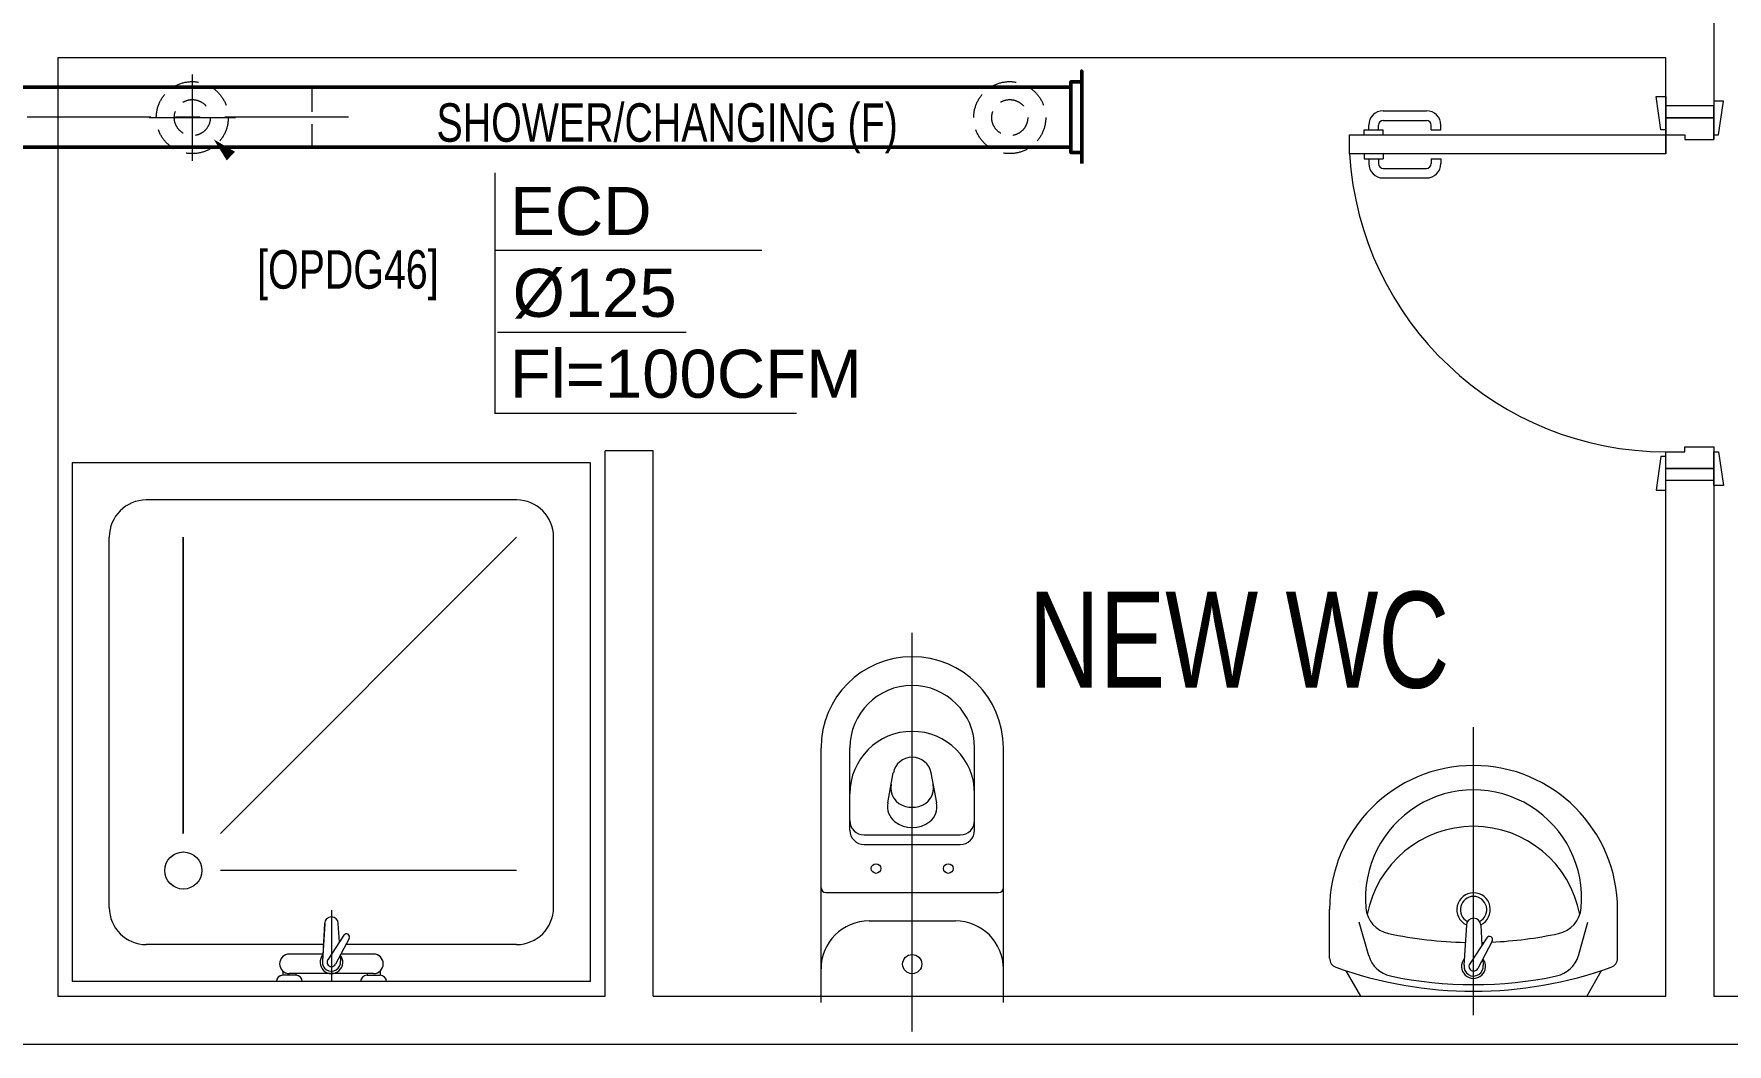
# Model space of a CAD drawing. Header units: millimetres. Extents: x -160614 to 59925, y -157025 to 0.
# Drawn here: x -112679 to -109152, y -103943 to -101840 of the extents above; entities that cross this region are included whole.
import ezdxf

# ---------------------------------------------------------------- set-up
doc = ezdxf.new("R2010")
doc.units = ezdxf.units.MM
doc.header["$LTSCALE"] = 8
doc.linetypes.add('AXES', pattern=[50.8, 31.75, -6.35, 6.35, -6.35])
doc.linetypes.add('CACHE', pattern=[9.525, 6.35, -3.175])
for name, color, linetype, lineweight in [('72_EGR_BASE_TEXT', 9, 'Continuous', 5), ('72_EGR_EQP_TAG', 9, 'Continuous', 5), ('Aluminum', 9, 'Continuous', 5), ('SANIT', 9, 'Continuous', 5), ('Walls', 9, 'Continuous', 5)]:
    doc.layers.add(name, color=color, linetype=linetype, lineweight=lineweight)
for name, color, linetype in [('A-EXH', 1, 'Continuous'), ('A-EXH-registers', 1, 'Continuous'), ('A-EXH-texts', 1, 'Continuous'), ('A-EXH-thin', 8, 'Continuous')]:
    doc.layers.add(name, color=color, linetype=linetype)
doc.styles.add('ARIAL', font='arial.ttf')
doc.styles.add('X3G_ENTITY_2587E9', font='swisscl.ttf', dxfattribs={"height": 200})
doc.styles.add('X3G_ENTITY_2587F5', font='swisscl.ttf', dxfattribs={"height": 200})
doc.styles.add('X3G_ENTITY_258862', font='swisscl.ttf', dxfattribs={"height": 200})

# ---------------------------------------------------------------- blocks, each defined once
blk = doc.blocks.new('SHOWER TRAY 80x80')
at = {"layer": 'SANIT'}
for p, q in [((0, 0), (0, 0.8)), ((0.8, 0.8), (0, 0.8)), ((0.8, 0), (0.8, 0.8)), ((0.1143, 0.7429), (0.6857, 0.7429)), ((0.0571, 0.4124), (0.0571, 0.6857)), ((0.7429, 0.1143), (0.7429, 0.6857)), ((0.2286, 0.6286), (0.6857, 0.6286)), ((0.1714, 0.1143), (0.1714, 0.5714)), ((0.2286, 0.5714), (0.6857, 0.1143)), ((0.01, 0.455), (0.01, 0.475)), ((0.0163, 0.475), (0.01, 0.475)), ((0.0125, 0.455), (0.01, 0.455)), ((0.0125, 0.335), (0.0125, 0.465)), ((0.0425, 0.4133), (0.0425, 0.465)), ((0.11, 0.4), (0, 0.4)), ((0.0667, 0.3728), (0.0271, 0.3939)), ((0.0895, 0.4105), (0.0316, 0.4139)), ((0.0715, 0.3808), (0.0334, 0.4058)), ((0.0407, 0.3866), (0.0316, 0.3861)), ((0.0425, 0.335), (0.0425, 0.3857)), ((0.0571, 0.1143), (0.0571, 0.3779)), ((0.0608, 0.3878), (0.0895, 0.3895)), ((0.01, 0.345), (0.01, 0.325)), ((0.0125, 0.345), (0.01, 0.345)), ((0.0163, 0.325), (0.01, 0.325)), ((0.1143, 0.0571), (0.6857, 0.0571)), ((0, 0), (0.8, 0))]:
    blk.add_line(p, q, dxfattribs=at)
blk.add_circle((0.1714, 0.6286), 0.0286, dxfattribs=at)
for centre, radius, start, end in [((0.1143, 0.6857), 0.0571, 90, 180), ((0.6857, 0.6857), 0.0571, 360, 90), ((0, 0.475), 0.01, 0, 90), ((0.0275, 0.465), 0.015, 0, 180), ((0, 0.455), 0.01, 270, 0), ((0.03, 0.4), 0.0175, 49.632, 309.2526), ((0.03, 0.4), 0.014, 83.2671, 276.7329), ((0.03, 0.4), 0.00676, 54.0423, 244.5873), ((0.0895, 0.4), 0.0105, 270, 90), ((0.0691, 0.3768), 0.00467, 239.3148, 59.3148), ((0, 0.345), 0.01, 0, 90), ((0, 0.325), 0.01, 270, 0), ((0.0275, 0.335), 0.015, 180, 0), ((0.1143, 0.1143), 0.0571, 180, 270), ((0.6857, 0.1143), 0.0571, 270, 360)]:
    blk.add_arc(centre, radius, start, end, dxfattribs=at)
blk = doc.blocks.new('GF1')
at = {"layer": 'Aluminum', "color": 9}
for p, q in [((-109868.1, -101999.5), (-109778.1, -101999.5)), ((-109868.1, -102019.5), (-109778.1, -102019.5)), ((-109908.1, -102039.5), (-109868.1, -102039.5)), ((-109908.1, -102049.5), (-109908.1, -102039.5)), ((-109898.1, -102039.5), (-109898.1, -102029.5)), ((-109878.1, -102039.5), (-109878.1, -102029.5)), ((-109868.1, -102049.5), (-109868.1, -102039.5)), ((-109768.1, -102039.5), (-109768.1, -102029.5)), ((-109768.1, -102039.5), (-109748.1, -102039.5)), ((-109748.1, -102039.5), (-109748.1, -102029.5)), ((-109908.1, -102089.5), (-109908.1, -102099.5)), ((-109868.1, -102089.5), (-109868.1, -102099.5)), ((-109908.1, -102099.5), (-109868.1, -102099.5)), ((-109898.1, -102099.5), (-109898.1, -102109.5)), ((-109878.1, -102099.5), (-109878.1, -102109.5)), ((-109868.1, -102119.5), (-109778.1, -102119.5)), ((-109768.1, -102099.5), (-109768.1, -102109.5)), ((-109768.1, -102099.5), (-109748.1, -102099.5)), ((-109748.1, -102099.5), (-109748.1, -102109.5)), ((-109868.1, -102139.5), (-109778.1, -102139.5))]:
    blk.add_line(p, q, dxfattribs=at)
for points in [[(-109279.4, -102039.5), (-109289.4, -102039.5), (-109299.4, -101969.5), (-109279.4, -101969.5)], [(-109179.4, -102049.5), (-109169.4, -102049.5), (-109159.4, -101979.5), (-109179.4, -101979.5)], [(-109279.4, -102089.5), (-109938.1, -102089.5), (-109938.1, -102049.5), (-109279.4, -102049.5)], [(-109279.4, -102719.5), (-109289.4, -102719.5), (-109299.4, -102789.5), (-109279.4, -102789.5)], [(-109179.4, -102709.5), (-109169.4, -102709.5), (-109159.4, -102779.5), (-109179.4, -102779.5)]]:
    blk.add_lwpolyline(points, close=True, dxfattribs=at)
for points in [[(-109279.4, -102014.5), (-109179.4, -102014.5), (-109179.4, -101989.5), (-109279.4, -101989.5), (-109279.4, -102014.5)], [(-109279.4, -102014.5), (-109279.4, -102049.5), (-109239.4, -102049.5), (-109239.4, -102059.5), (-109179.4, -102059.5), (-109179.4, -102014.5), (-109279.4, -102014.5)], [(-109279.4, -102744.5), (-109279.4, -102709.5), (-109239.4, -102709.5), (-109239.4, -102699.5), (-109179.4, -102699.5), (-109179.4, -102744.5), (-109279.4, -102744.5)], [(-109279.4, -102744.5), (-109179.4, -102744.5), (-109179.4, -102769.5), (-109279.4, -102769.5), (-109279.4, -102744.5)]]:
    blk.add_lwpolyline(points, dxfattribs=at)
for centre, radius, start, end in [((-109868.1, -102029.5), 30, 90, 180), ((-109868.1, -102029.5), 10, 90, 180), ((-109778.1, -102029.5), 30, 0, 90), ((-109778.1, -102029.5), 10, 0, 90), ((-109279.4, -102049.5), 660, 183.4748, 270), ((-109868.1, -102109.5), 30, 180, 270), ((-109868.1, -102109.5), 10, 180, 270), ((-109778.1, -102109.5), 10, 270, 0), ((-109778.1, -102109.5), 30, 270, 0)]:
    blk.add_arc(centre, radius, start, end, dxfattribs=at)
at = {"layer": 'SANIT', "color": 9}
for p, q in [((-112599.4, -102732.6), (-112599.4, -103812.6)), ((-111519.4, -102732.6), (-112599.4, -102732.6)), ((-111519.4, -103812.6), (-111519.4, -102732.6)), ((-111673.7, -102809.8), (-112445.1, -102809.8)), ((-112522.2, -103658.3), (-112522.2, -102886.9)), ((-112367.9, -103504), (-112367.9, -102886.9)), ((-112290.8, -103504), (-111673.7, -102886.9)), ((-111596.5, -103658.3), (-111596.5, -102886.9)), ((-110849.4, -103916.1), (-110849.4, -103086.1)), ((-109679.9, -103882.6), (-109679.9, -103282.6)), ((-111039.4, -103856.1), (-111039.4, -103326.1)), ((-110979.4, -103497.1), (-110979.4, -103326.1)), ((-110719.4, -103497.1), (-110719.4, -103326.1)), ((-110659.4, -103856.1), (-110659.4, -103326.1)), ((-110900.4, -103440.6), (-110888.8, -103378)), ((-110798.4, -103440.6), (-110810.1, -103378)), ((-110949.4, -103507.1), (-110749.4, -103507.1)), ((-110949.4, -103527.1), (-110749.4, -103527.1)), ((-111673.7, -103581.2), (-112290.8, -103581.2)), ((-109916.5, -103603.2), (-109916.5, -103603.2)), ((-111029.4, -103627.1), (-110669.4, -103627.1)), ((-112059.4, -103664.1), (-112059.4, -103812.6)), ((-109979.9, -103763.7), (-109979.9, -103662.6)), ((-109379.9, -103763.7), (-109379.9, -103662.6)), ((-112073.5, -103691.8), (-112078.1, -103769.9)), ((-112033.4, -103716.1), (-112067.2, -103767.5)), ((-112042.9, -103730.5), (-112045.2, -103691.8)), ((-110939.4, -103686.1), (-110759.4, -103686.1)), ((-109898.4, -103758.5), (-109918.3, -103688.9)), ((-109694.9, -103695.3), (-109699.8, -103778.6)), ((-109664.9, -103695.3), (-109662.5, -103736.9)), ((-109461.5, -103758.5), (-109441.6, -103688.9)), ((-112076.1, -103735.5), (-112445.1, -103735.5)), ((-112022.6, -103722.5), (-112051.1, -103776)), ((-111673.7, -103735.5), (-112029.5, -103735.5)), ((-109652.5, -103721.7), (-109687.8, -103775.3)), ((-109641, -103728.5), (-109671.2, -103785.1)), ((-112077.3, -103755.2), (-112147.1, -103755.2)), ((-112041.3, -103757.6), (-112040.6, -103769.9)), ((-111971.6, -103755.2), (-112040, -103755.2)), ((-109660.8, -103765.6), (-109660.1, -103778.6)), ((-111519.4, -103812.6), (-112599.4, -103812.6)), ((-112160.6, -103790.6), (-112160.6, -103799.1)), ((-112133.6, -103799.1), (-112160.6, -103799.1)), ((-111971.6, -103795.7), (-112147.1, -103795.7)), ((-112133.6, -103795.7), (-112133.6, -103799.1)), ((-111985.1, -103795.7), (-111985.1, -103799.1)), ((-111985.1, -103799.1), (-111958.1, -103799.1)), ((-111958.1, -103790.6), (-111958.1, -103799.1)), ((-109945.7, -103789.8), (-109915.7, -103842.6)), ((-109414.1, -103789.8), (-109444.1, -103842.6)), ((-109915.7, -103842.6), (-109444.1, -103842.6))]:
    blk.add_line(p, q, dxfattribs=at)
for centre, radius in [((-112367.9, -103581.2), 38.6), ((-110924.7, -103577.1), 10), ((-110774.2, -103577.1), 10), ((-110849.4, -103776.1), 20)]:
    blk.add_circle(centre, radius, dxfattribs=at)
for centre, radius, start, end in [((-112445.1, -102886.9), 77.1, 90, 180), ((-111673.7, -102886.9), 77.1, 0, 90), ((-110849.4, -103326.1), 190, 0, 180), ((-110849.4, -103326.1), 130, 0, 180), ((-110849.4, -103421.5), 130, 0, 180), ((-110849.4, -103385.4), 40, 10.5711, 169.4289), ((-109679.9, -103662.6), 300, 0, 180), ((-110853.8, -103409), 40, 169.4289, 256.4176), ((-110845, -103409), 40, 283.5824, 10.5711), ((-109679.9, -103638.7), 225.2, 354.8142, 185.1858), ((-110861.1, -103447.9), 40, 169.4289, 231.525), ((-110849.4, -103390.7), 58.8, 256.4176, 283.5824), ((-110837.8, -103447.9), 40, 308.475, 10.5711), ((-110949.4, -103477.1), 30, 180, 270), ((-110949.4, -103497.1), 30, 180, 270), ((-110849.4, -103433.2), 58.8, 231.525, 308.475), ((-110749.4, -103477.1), 30, 270, 0), ((-110749.4, -103497.1), 30, 270, 0), ((-109679.9, -103714.4), 225.2, 10.6097, 169.3903), ((-111029.4, -103617.1), 10, 180, 270), ((-110669.4, -103617.1), 10, 270, 0), ((-109679.9, -103662.6), 35, 295.3106, 244.6894), ((-109679.9, -103662.6), 27.5, 297.1496, 242.8504), ((-112445.1, -103658.3), 77.1, 180, 270), ((-112059.4, -103691.8), 14.2, 0, 180), ((-111673.7, -103658.3), 77.1, 270, 0), ((-109844.5, -103653.7), 60, 185.1858, 257.9117), ((-109679.9, -103695.3), 15, 0, 180), ((-109515.4, -103653.7), 60, 282.0883, 354.8142), ((-112028, -103719.3), 6.3, 329.3148, 149.3148), ((-110939.4, -103786.1), 100, 90, 180), ((-110759.4, -103786.1), 100, 0, 90), ((-109679.9, -102885.4), 845.7, 257.9117, 268.8428), ((-109679.9, -102885.4), 845.7, 272.5726, 282.0883), ((-109679.9, -102885.4), 845.7, 271.156, 271.4514), ((-109646.8, -103725.1), 6.66, 329.3148, 149.3148), ((-112147.1, -103775.5), 20.3, 90, 270), ((-112059.4, -103772.1), 23.6, 139.632, 39.2526), ((-112059.4, -103772.1), 18.9, 173.2671, 6.7329), ((-112059.4, -103772.1), 9.13, 144.0423, 334.5873), ((-111971.6, -103775.5), 20.3, 270, 90), ((-109959.9, -103763.7), 20, 180, 250.1771), ((-109679.9, -102986.9), 845.7, 250.1771, 289.8229), ((-109840.7, -103742), 60, 195.9206, 258.1914), ((-109679.9, -103780.9), 25, 139.632, 39.2526), ((-109679.9, -103780.9), 20, 173.318, 6.7329), ((-109679.9, -103780.9), 9.66, 144.0423, 334.5873), ((-109519.2, -103742), 60, 281.8086, 344.0794), ((-109399.9, -103763.7), 20, 289.8229, 0), ((-112160.6, -103812.6), 13.5, 90, 180), ((-112133.6, -103812.6), 13.5, 0, 90), ((-111985.1, -103812.6), 13.5, 90, 180), ((-111958.1, -103812.6), 13.5, 0, 90), ((-109679.9, -102973), 845.7, 258.1914, 281.8086)]:
    blk.add_arc(centre, radius, start, end, dxfattribs=at)
at = {"layer": 'Walls', "color": 9}
for p, q in [((-109179.4, -98889.5), (-109179.4, -102059.5)), ((-109179.4, -98889.5), (-109179.4, -101989.5)), ((-109279.4, -101889.5), (-112629.4, -101889.5)), ((-112629.4, -101889.5), (-112629.4, -103842.6)), ((-109279.4, -101889.5), (-112629.4, -101889.5)), ((-109279.4, -102089.5), (-109279.4, -101889.5)), ((-109279.4, -102089.5), (-109279.4, -101889.5)), ((-109279.4, -101989.5), (-109279.4, -101889.5)), ((-111389.4, -102707.6), (-111489.4, -102707.6)), ((-111489.4, -103842.6), (-111489.4, -102707.6)), ((-111389.4, -103842.6), (-111389.4, -102707.6)), ((-109279.4, -103742.6), (-109279.4, -102709.5)), ((-109179.4, -102699.5), (-109179.4, -103742.6)), ((-109279.4, -103842.6), (-109279.4, -103742.6)), ((-109179.4, -103742.6), (-109179.4, -103842.6)), ((-112629.4, -103842.6), (-111489.4, -103842.6)), ((-111389.4, -103842.6), (-109279.4, -103842.6)), ((-109179.4, -103842.6), (-102939.4, -103842.6)), ((-128624.4, -103942.6), (-102939.4, -103942.6))]:
    blk.add_line(p, q, dxfattribs=at)
at = {"layer": 'SANIT', "color": 9, "xscale": 1350.000000000878, "yscale": 1350.000000000878, "zscale": 1350.000000000878, "rotation": 90.00000000000001}
blk.add_blockref('SHOWER TRAY 80x80', (-111519.4, -103812.6), dxfattribs=at)
at = {"layer": '72_EGR_BASE_TEXT', "color": 9, "style": 'X3G_ENTITY_2587F5'}
blk.add_text('NEW WC', height=200, dxfattribs=at).set_placement((-110606.8, -103200.8))
at = {"layer": '72_EGR_BASE_TEXT', "color": 9, "char_height": 80, "attachment_point": 2}
for s, insert, style in [('SHOWER/CHANGING (F)', (-111360, -101984, 0), 'X3G_ENTITY_258862'), ('[OPDG46]', (-112025.2, -102289.9), 'X3G_ENTITY_2587E9')]:
    blk.add_mtext(s, dxfattribs=dict(at, insert=insert, style=style))

msp = doc.modelspace()

# ---------------------------------------------------------------- linework, layer by layer
at = {"layer": 'A-EXH', "lineweight": 50, "ltscale": 1.014}
for p, q in [((-110518.8, -101950.3), (-116166.6, -101950.3)), ((-110518.8, -102075.3), (-116166.6, -102075.3))]:
    msp.add_line(p, q, dxfattribs=at)
msp.add_lwpolyline([(-110496.3, -102109.1), (-110496.3, -102086.6), (-110518.8, -102086.6), (-110518.8, -101939.1), (-110496.3, -101939.1), (-110496.3, -101916.6), (-110496.3, -102086.6)], dxfattribs=at)
at = {"layer": 'A-EXH-registers', "linetype": 'CACHE', "lineweight": 20, "ltscale": 1.031}
for centre, radius in [((-112349.3, -102013.8), 75), ((-110646.2, -102013.8), 75), ((-112349.3, -102013.8), 37.5), ((-110646.2, -102013.8), 37.5)]:
    msp.add_circle(centre, radius, dxfattribs=at)
at = {"layer": 'A-EXH-texts', "lineweight": 20, "ltscale": 1.014}
for p, q in [((-111719, -102128.7), (-111719, -102628.8)), ((-111719, -102290.1), (-111162.7, -102290.1)), ((-111713.6, -102460.4), (-111320.6, -102460.4)), ((-111719.4, -102628.8), (-111090.5, -102628.8))]:
    msp.add_line(p, q, dxfattribs=at)
at = {"layer": 'A-EXH-texts', "linetype": 'Continuous', "lineweight": 20, "ltscale": 1.014}
msp.add_lwpolyline([(-111719, -102628.8, 0, 0, 0), (-112304.7, -102059, 0, 0, 0), (-112304.7, -102059, 0, 25, 0), (-112268.9, -102093.9, 0, 0, 0)], format="xyseb", dxfattribs=at)
at = {"layer": 'A-EXH-thin', "linetype": 'AXES', "lineweight": 20, "ltscale": 1.031}
for p, q in [((-112349.3, -101923.8), (-112349.3, -102103.8)), ((-112439.3, -102013.8), (-112259.3, -102013.8))]:
    msp.add_line(p, q, dxfattribs=at)
at = {"layer": 'A-EXH-thin', "linetype": 'CACHE', "lineweight": 20, "ltscale": 1.014}
msp.add_line((-112099.9, -101950.3), (-112099.9, -102075.3), dxfattribs=at)
at = {"layer": 'A-EXH-thin', "linetype": 'AXES', "lineweight": 20, "ltscale": 1.014}
msp.add_line((-112023.7, -102012.8), (-116166.6, -102012.8), dxfattribs=at)

# ---------------------------------------------------------------- block references
at = {"layer": '72_EGR_EQP_TAG'}
msp.add_blockref('GF1', (0, 0), dxfattribs=at)

# ---------------------------------------------------------------- texts
at = {"layer": 'A-EXH-texts', "lineweight": 15, "style": 'ARIAL'}
for s, p in [('ECD', (-111687.2, -102258.2)), ('Ø125', (-111681.8, -102428.6)), ('Fl=100CFM', (-111687.6, -102597))]:
    msp.add_text(s, height=100, dxfattribs=at).set_placement(p)

doc.saveas('drawing.dxf')
